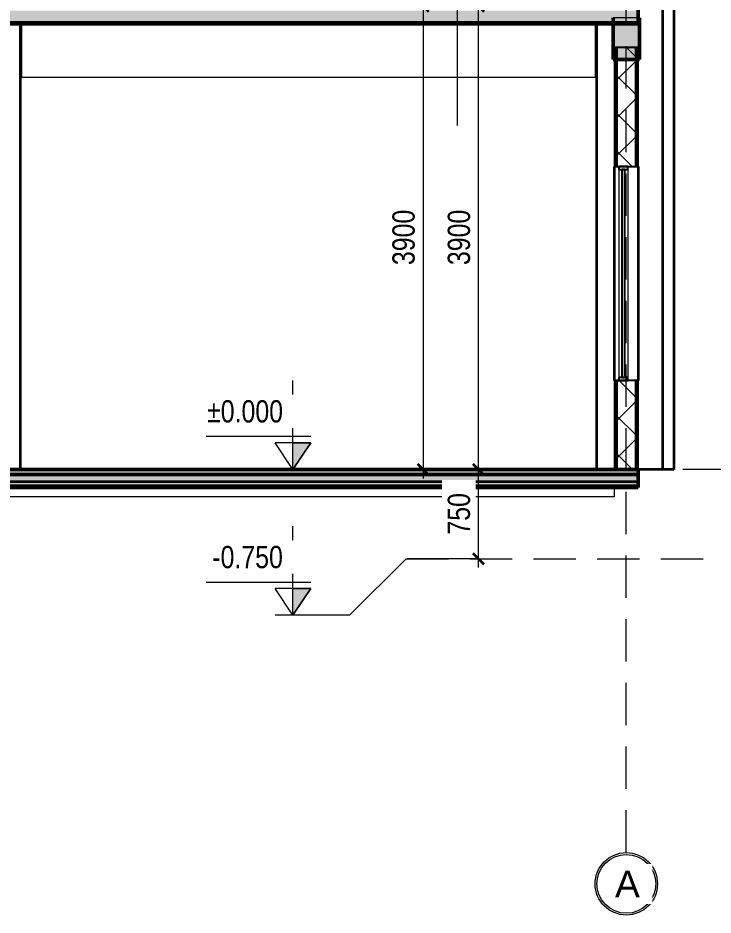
# Model space of a CAD drawing. Header units: millimetres. Extents: x -16132 to 16883, y -3748 to 17557.
# Drawn here: x -5119 to 730, y -3748 to 3800 of the extents above; entities that cross this region are included whole.
import ezdxf

# ---------------------------------------------------------------- set-up
doc = ezdxf.new("R2010")
doc.units = ezdxf.units.MM
doc.linetypes.add('Hidden', pattern=[535.78125, 357.1875, -178.59375])
for name, color, linetype, lineweight in [('A-ANNO-DIMS', 211, 'Continuous', 9), ('A-ANNO-DIMS-75', 211, 'Continuous', 9), ('A-DETL', 90, 'Continuous', 18), ('A-FLOR', 192, 'Continuous', 18), ('A-FLOR-LEVL', 51, 'Continuous', 9), ('A-FLOR-MCUT', 51, 'Continuous', 50), ('A-FLOR-PATT', 8, 'Continuous', 50), ('A-GLAZ', 151, 'Continuous', 25), ('A-WALL', 113, 'Continuous', 35), ('A-WALL-PATT', 111, 'Continuous', 25), ('S-BEAM', 12, 'Continuous', 18), ('S-COLS', 52, 'Continuous', 35), ('S-FNDN', 32, 'Continuous', 18), ('S-GRID', 1, 'Continuous', 9), ('S-GRID-IDEN', 1, 'Continuous', 9)]:
    doc.layers.add(name, color=color, linetype=linetype, lineweight=lineweight)
doc.styles.add('Arial', font='arial.ttf', dxfattribs={"width": 0.8, "height": 187.5})
doc.styles.add('Arial_1', font='arial.ttf', dxfattribs={"height": 225})
doc.dimstyles.new('kt_nam', dxfattribs={"dimscale": 304.8, "dimtxt": 191.298637, "dimasz": 0.295276, "dimexe": 0.492126, "dimexo": 0.0625, "dimgap": 0.049213, "dimtad": 1, "dimdec": 0, "dimzin": 0, "dimdsep": 46, "dimtxsty": 'Arial', "dimblk1": 'OBLIQUE', "dimblk2": 'OBLIQUE', "dimsah": 1, "dimcen": 0.09, "dimdle": 0.246063, "dimazin": 0, "dimtfac": 1, "dimtdec": 4, "dimtix": 1, "dimtmove": 0, "dimatfit": 3, "dimfxl": 1.968504, "dimfxlon": 1, "dimtvp": 1, "dimtfill": 1, "dimtolj": 1, "dimtzin": 0, "dimarcsym": 2})
pattern_1 = [(0, (-5629.864, 6000.71), (304.8, 76.2), [25.146, -203.454, 25.146, -203.454, -1219.2]), (0, (-5629.864, 6000.71), (304.8, 76.2), [-457.2, 25.146, -432.054, 25.146, -203.454, -533.4]), (0, (-5629.864, 6000.71), (304.8, 76.2), [-1143, 25.146, -127.254, 25.146, -355.854]), (120, (-5515.564, 6038.81), (-218.39114, 225.86454), [25.146, -203.454, 25.146, -203.454, -1219.2]), (120, (-5515.564, 6038.81), (-218.39114, 225.86454), [-457.2, 25.146, -432.054, 25.146, -203.454, -533.4]), (120, (-5515.564, 6038.81), (-218.39114, 225.86454), [-1143, 25.146, -127.254, 25.146, -355.854]), (240, (-5477.464, 6191.21), (-86.40886, -302.06454), [25.146, -203.454, 25.146, -203.454, -1219.2]), (240, (-5477.464, 6191.21), (-86.40886, -302.06454), [-457.2, 25.146, -432.054, 25.146, -203.454, -533.4]), (240, (-5477.464, 6191.21), (-86.40886, -302.06454), [-1143, 25.146, -127.254, 25.146, -355.854])]

# ---------------------------------------------------------------- blocks, each defined once
blk = doc.blocks.new('CUA SO 2 CANH NHOM KINH O O THOANG - S1_1500x1800-2404851-MẶT CẮT 3-3')
at = {"layer": 'A-GLAZ'}
for p, q in [((13, 2550), (-63, 2550)), ((-63, 2550), (-63, 2525)), ((-63, 2525), (13, 2525)), ((-12.5, 2525), (-37.5, 2525)), ((-37.5, 2525), (-37.5, 775)), ((-12.5, 775), (-12.5, 2525)), ((13, 2525), (13, 2550)), ((13, 775), (-63, 775)), ((-63, 775), (-63, 750)), ((-37.5, 775), (-12.5, 775)), ((13, 750), (13, 775)), ((-63, 750), (13, 750))]:
    blk.add_line(p, q, dxfattribs=at)
at = {"layer": 'A-GLAZ', "lineweight": 18}
for p, q in [((-63, 2525), (-63, 775)), ((13, 2525), (13, 775))]:
    blk.add_line(p, q, dxfattribs=at)
blk = doc.blocks.new('M_Concrete-Rectangular-Column - COT250X350-2391829-MẶT CẮT 3-3')
at = {"layer": 'S-COLS'}
blk.add_line((-250, 3750), (-250, 0), dxfattribs=at)
blk = doc.blocks.new('M_Concrete-Rectangular-Column - COT250X400-2391830-MẶT CẮT 3-3')
at = {"layer": 'S-COLS'}
blk.add_line((-5100, 3750), (-5100, 0), dxfattribs=at)
blk = doc.blocks.new('Level - _-000-1742762-MẶT CẮT 3-3')
at = {"layer": 'A-FLOR-LEVL'}
blk.add_hatch(color=256, dxfattribs=at).paths.add_polyline_path([(15834.3, 225), (15834.3, 0), (15684.3, 225)])
for p, q in [((15834.3, 0), (15834.3, 750)), ((15684.3, 277.2), (16563.3, 277.2)), ((15834.3, 0), (15684.3, 225)), ((15684.3, 225), (15984.3, 225)), ((15834.3, 225), (15684.3, 225)), ((15684.3, 225), (15834.3, 0)), ((15834.3, 0), (15984.3, 225)), ((15834.3, 0), (15834.3, 225)), ((15684.3, 0), (15984.3, 0))]:
    blk.add_line(p, q, dxfattribs=at)
blk = doc.blocks.new('Level - 000_-1742766-MẶT CẮT 3-3')
at = {"layer": 'A-FLOR-LEVL'}
blk.add_hatch(color=256, dxfattribs=at).paths.add_polyline_path([(15834.3, 4125), (15834.3, 3900), (15684.3, 4125)])
for p, q in [((15834.3, 3900), (15834.3, 4650)), ((15684.3, 4177.2), (16563.3, 4177.2)), ((15834.3, 3900), (15684.3, 4125)), ((15684.3, 4125), (15984.3, 4125)), ((15834.3, 4125), (15684.3, 4125)), ((15684.3, 4125), (15834.3, 3900)), ((15834.3, 3900), (15984.3, 4125)), ((15834.3, 3900), (15834.3, 4125)), ((15684.3, 3900), (15984.3, 3900))]:
    blk.add_line(p, q, dxfattribs=at)
blk = doc.blocks.new('DIMBLOCK1-MẶT CẮT 3-3')
at = {"layer": 'A-ANNO-DIMS-75'}
for p, q in [((-1244, 0), (-1844, 0)), ((-1244, -825), (-1244, 0)), ((-1244, 0), (-1094, 0)), ((-1244, -750), (-1844, -750)), ((-1244, -750), (-1094, -750))]:
    blk.add_line(p, q, dxfattribs=at)
at = {"layer": 'A-ANNO-DIMS-75', "lineweight": 35}
for p, q in [((-1244, 0), (-1289, 45)), ((-1244, 0), (-1199, -45)), ((-1244, -750), (-1289, -705)), ((-1244, -750), (-1199, -795))]:
    blk.add_line(p, q, dxfattribs=at)
at = {"layer": 'A-ANNO-DIMS-75', "color": 0, "insert": (-1502.4, -547.2), "char_height": 187.5, "width": 413.205, "attachment_point": 1, "rotation": 90, "line_spacing_factor": 0.941778, "style": 'Arial', "bg_fill": 3, "box_fill_scale": 1.25, "bg_fill_color": 256, "bg_fill_true_color": 13158600, "bg_fill_transparency": 0}
blk.add_mtext('750', dxfattribs=at)
blk = doc.blocks.new('_Oblique')
at = {"color": 0, "linetype": 'ByBlock', "lineweight": -2}
blk.add_line((-0.5, -0.5), (0.5, 0.5), dxfattribs=at)
blk = doc.blocks.new('DIMBLOCK2-MẶT CẮT 3-3')
at = {"layer": 'A-ANNO-DIMS-75', "lineweight": 35}
for p, q in [((-1244, 3900), (-1289, 3945)), ((-1244, 3900), (-1199, 3855)), ((-1244, 0), (-1289, 45)), ((-1244, 0), (-1199, -45))]:
    blk.add_line(p, q, dxfattribs=at)
at = {"layer": 'A-ANNO-DIMS-75'}
for p, q in [((-1244, 3900), (-1844, 3900)), ((-1244, 0), (-1244, 3900)), ((-1244, 3900), (-1094, 3900)), ((-1244, 0), (-1844, 0)), ((-1244, 0), (-1094, 0))]:
    blk.add_line(p, q, dxfattribs=at)
at = {"layer": 'A-ANNO-DIMS-75', "color": 0, "insert": (-1502.4, 1720.4), "char_height": 187.5, "width": 550.94, "attachment_point": 1, "rotation": 90, "line_spacing_factor": 0.941778, "style": 'Arial', "bg_fill": 3, "box_fill_scale": 1.25, "bg_fill_color": 256, "bg_fill_true_color": 13158600, "bg_fill_transparency": 0}
blk.add_mtext('3900', dxfattribs=at)
blk = doc.blocks.new('DIMBLOCK7-MẶT CẮT 3-3')
at = {"layer": 'A-ANNO-DIMS-75', "lineweight": 35}
for p, q in [((-1709.7, 3900), (-1754.7, 3945)), ((-1709.7, 3900), (-1664.7, 3855)), ((-1709.7, 0), (-1754.7, 45)), ((-1709.7, 0), (-1664.7, -45))]:
    blk.add_line(p, q, dxfattribs=at)
at = {"layer": 'A-ANNO-DIMS-75'}
for p, q in [((-1709.7, 3900), (-1859.7, 3900)), ((-1709.7, 3900), (-1709.7, -75)), ((-1709.7, 3900), (-1109.7, 3900)), ((-1709.7, 0), (-1859.7, 0)), ((-1709.7, 0), (-1109.7, 0))]:
    blk.add_line(p, q, dxfattribs=at)
at = {"layer": 'A-ANNO-DIMS-75', "color": 0, "insert": (-1968.1, 1720.4), "char_height": 187.5, "width": 550.94, "attachment_point": 1, "rotation": 90, "line_spacing_factor": 0.941778, "style": 'Arial', "bg_fill": 3, "box_fill_scale": 1.25, "bg_fill_color": 256, "bg_fill_true_color": 13158600, "bg_fill_transparency": 0}
blk.add_mtext('3900', dxfattribs=at)
blk = doc.blocks.new('Grid - TRUC  D1-102336-MẶT CẮT 3-3')
at = {"layer": 'S-GRID-IDEN'}
for radius in [262.5, 247.5]:
    blk.add_circle((0, -3485.7), radius, dxfattribs=at)

msp = doc.modelspace()

# ---------------------------------------------------------------- hatches: boundary and pattern name
at = {"layer": 'A-FLOR-PATT'}
msp.add_hatch(color=256, dxfattribs=at).paths.add_polyline_path([(-10296, 3760), (100.4, 3760), (100.4, 3860), (-15000, 3860), (-15000, 3760), (-10377.8, 3760)])
at = {"layer": 'A-FLOR-PATT', "lineweight": 18}
msp.add_hatch(color=256, dxfattribs=at).paths.add_polyline_path([(100.4, 3750), (100.4, 3760), (-15000, 3760), (-15000, 3750), (-62.7, 3750)])
at = {"layer": 'A-FLOR-PATT'}
h = msp.add_hatch(color=256, dxfattribs=at)
h.paths.add_polyline_path([(100.4, -40), (100.4, 0), (-6361, 0), (-6281, -40), (-226.4, -40)])
h.paths.add_polyline_path([(-13652.5, -40), (-11792.8, -40), (-11792.8, 0), (-15000, 0), (-15000, -40)])
h.paths.add_polyline_path([(-11572.8, -40), (-6504.6, -40), (-6584.6, 0), (-11572.8, 0)])
h = msp.add_hatch(color=256, dxfattribs=at)
h.paths.add_polyline_path([(-226.4, -140), (100.4, -140), (100.4, -40), (-6281, -40), (-6251, -55), (-6251, -140), (-553.9, -140)])
h.paths.add_polyline_path([(-13652.5, -140), (-11792.8, -140), (-11792.8, -40), (-15000, -40), (-15000, -140)])
h.paths.add_polyline_path([(-11572.8, -140), (-6471, -140), (-6471, -56.8), (-6504.6, -40), (-11572.8, -40)])
at = {"layer": 'A-FLOR-PATT', "lineweight": 18}
h = msp.add_hatch(color=256, dxfattribs=at)
h.paths.add_polyline_path([(100.4, -150), (100.4, -140), (-6251, -140), (-6251, -150), (-226.4, -150)])
h.paths.add_polyline_path([(-15000, -150), (-11792.8, -150), (-11792.8, -140), (-15000, -140)])
h.paths.add_polyline_path([(-11572.8, -150), (-6471, -150), (-6471, -140), (-11572.8, -140)])
at = {"layer": 'A-WALL-PATT', "lineweight": 18}
h = msp.add_hatch(dxfattribs=at)
h.set_pattern_fill('FP_1', color=256, style=0, pattern_type=2)
h.set_pattern_definition(pattern_1)
h.paths.add_polyline_path([(-85, 0), (-85, 750), (-100, 750), (-100, 0)])
h.paths.add_polyline_path([(-85, 2550), (-85, 3550), (-100, 3550), (-100, 2550)])
h = msp.add_hatch(dxfattribs=at)
h.set_pattern_fill('FP_2', color=256, style=0, pattern_type=2)
h.set_pattern_definition([(45, (-5629.86, 6000.7), (-159.099, 159.099), []), (135, (-5629.86, 6000.7), (-159.099, -159.099), [])])
h.paths.add_polyline_path([(85, 0), (85, 750), (-85, 750), (-85, 0)])
h.paths.add_polyline_path([(85, 2550), (85, 3550), (-85, 3550), (-85, 2550), (19.2, 2550)])
h = msp.add_hatch(dxfattribs=at)
h.set_pattern_fill('FP_1', color=256, style=0, pattern_type=2)
h.set_pattern_definition(pattern_1)
h.paths.add_polyline_path([(100, 0), (100, 750), (85, 750), (85, 0)])
h.paths.add_polyline_path([(100, 2550), (100, 3550), (85, 3550), (85, 2550)])
at = {"layer": 'S-BEAM'}
msp.add_hatch(color=256, dxfattribs=at).paths.add_polyline_path([(-110, 3450), (110, 3450), (110, 3800), (-110, 3800), (-110, 3461.1)])

# ---------------------------------------------------------------- linework, layer by layer
at = {"layer": 'A-DETL'}
msp.add_line((-1422.3, 3951.1), (-1422.3, 2896.2), dxfattribs=at)
at = {"layer": 'A-FLOR', "color": 250, "lineweight": 50}
for p, q in [((100.4, 3750), (100.4, 3900)), ((-15000, 3750), (100.4, 3750)), ((100.4, 0), (-6361, 0)), ((100.4, -150), (100.4, 0)), ((-6251, -150), (100.4, -150))]:
    msp.add_line(p, q, dxfattribs=at)
at = {"layer": 'A-FLOR'}
for p, q in [((-101.7, -150), (-101.7, -230)), ((-101.7, -230), (-5300.9, -230))]:
    msp.add_line(p, q, dxfattribs=at)
at = {"layer": 'A-FLOR-LEVL', "linetype": 'Hidden'}
for p, q in [((15834.3, 0), (-2804.9, 0)), ((-1852.4, -750), (14881.8, -750))]:
    msp.add_line(p, q, dxfattribs=at)
at = {"layer": 'A-FLOR-LEVL'}
for p, q in [((-1852.4, -750), (-2328.7, -1226.2)), ((-2328.7, -1226.2), (-2804.9, -1226.2))]:
    msp.add_line(p, q, dxfattribs=at)
at = {"layer": 'A-FLOR-MCUT'}
for p, q in [((100.4, 3760), (-15000, 3760)), ((100.4, -40), (-6281, -40)), ((100.4, -140), (-6251, -140))]:
    msp.add_line(p, q, dxfattribs=at)
at = {"layer": 'A-WALL'}
for p, q in [((306, 12600), (306, 0)), ((400, 12600), (400, 0)), ((-5087.3, 3400), (-5100, 3400)), ((-250, 3400), (-262.7, 3400)), ((-100, 750), (-100, 2550)), ((100, 2550), (100, 750)), ((400, 0), (101.1, 0))]:
    msp.add_line(p, q, dxfattribs=at)
at = {"layer": 'A-WALL', "lineweight": 25}
for p, q in [((100, 3550), (-100, 3550)), ((-100, 3550), (-100, 2550)), ((100, 2550), (100, 3550)), ((-100, 2550), (100, 2550)), ((100, 750), (-100, 750)), ((-100, 750), (-100, 0)), ((100, 0), (100, 750))]:
    msp.add_line(p, q, dxfattribs=at)
at = {"layer": 'A-WALL', "lineweight": 50}
for p, q in [((-85, 3550), (-85, 2550)), ((85, 3550), (85, 2550)), ((-85, 750), (-85, 0)), ((85, 750), (85, 0))]:
    msp.add_line(p, q, dxfattribs=at)
at = {"layer": 'S-BEAM'}
for p, q in [((100, 3800), (-110, 3800)), ((-5087.3, 3300), (-5087.3, 3750)), ((-262.7, 3750), (-262.7, 3300)), ((-262.7, 3300), (-5087.3, 3300))]:
    msp.add_line(p, q, dxfattribs=at)
at = {"layer": 'S-BEAM', "lineweight": 50}
for p, q in [((-110, 3800), (-110, 3450)), ((110, 3800), (100, 3800)), ((110, 3450), (110, 3800)), ((-110, 3450), (110, 3450))]:
    msp.add_line(p, q, dxfattribs=at)
at = {"layer": 'S-FNDN', "lineweight": 35}
msp.add_line((-6251, -100), (100.4, -100), dxfattribs=at)
at = {"layer": 'S-GRID', "linetype": 'Hidden'}
msp.add_line((0, -3223.2), (0, 17557.2), dxfattribs=at)

# ---------------------------------------------------------------- block references
at = {"layer": 'A-FLOR-LEVL', "extrusion": (0, 0, -1)}
for name, p in [('Level - _-000-1742762-MẶT CẮT 3-3', (-13029.4, 0)), ('Level - 000_-1742766-MẶT CẮT 3-3', (-13029.4, -5126.2))]:
    msp.add_blockref(name, p, dxfattribs=at)
at = {"layer": 'A-GLAZ', "lineweight": 18}
msp.add_blockref('CUA SO 2 CANH NHOM KINH O O THOANG - S1_1500x1800-2404851-MẶT CẮT 3-3', (0, 0), dxfattribs=at)
at = {"layer": 'S-COLS'}
for name in ['M_Concrete-Rectangular-Column - COT250X400-2391830-MẶT CẮT 3-3', 'M_Concrete-Rectangular-Column - COT250X350-2391829-MẶT CẮT 3-3']:
    msp.add_blockref(name, (0, 0), dxfattribs=at)
at = {"layer": 'S-GRID-IDEN'}
msp.add_blockref('Grid - TRUC  D1-102336-MẶT CẮT 3-3', (0, 0), dxfattribs=at)

# ---------------------------------------------------------------- next in the draw order: texts
at = {"layer": 'A-FLOR-LEVL', "char_height": 187.5, "attachment_point": 1, "style": 'Arial', "bg_fill": 3, "box_fill_scale": 1.25, "bg_fill_color": 256, "bg_fill_true_color": 13158600, "bg_fill_transparency": 0}
for s, insert, width in [('±0.000', (-3527.4, 584), 769.62), ('-0.750', (-3483.6, -642.2), 716.709)]:
    msp.add_mtext(s, dxfattribs=dict(at, insert=insert, width=width))
at = {"layer": 'S-GRID-IDEN', "insert": (-95.4, -3374.8), "char_height": 225, "width": 258.544, "attachment_point": 1, "style": 'Arial_1', "bg_fill": 3, "box_fill_scale": 1.25, "bg_fill_color": 256, "bg_fill_true_color": 13158600, "bg_fill_transparency": 0}
msp.add_mtext('A', dxfattribs=at)

# ---------------------------------------------------------------- next in the draw order: dimensions: what is measured, and where the dimension line sits
at = {"layer": 'A-ANNO-DIMS'}
dim = msp.add_linear_dim(base=(-1244, 0), p1=(-1844, -750), p2=(-1844, 0), angle=90, dimstyle='kt_nam', override={"dimpost": '<>', "dimfxl": 750}, dxfattribs=at)
dim.commit()
dim.dimension.update_dxf_attribs({"geometry": 'DIMBLOCK1-MẶT CẮT 3-3', "text_midpoint": (-1354.7, -375)})

# ---------------------------------------------------------------- next in the draw order: texts
at = {"layer": 'A-FLOR-LEVL', "insert": (-3483.6, -642.2), "char_height": 187.5, "width": 716.709, "attachment_point": 1, "style": 'Arial', "bg_fill": 3, "box_fill_scale": 1.25, "bg_fill_color": 256, "bg_fill_true_color": 13158600, "bg_fill_transparency": 0}
msp.add_mtext('-0.750', dxfattribs=at)

# ---------------------------------------------------------------- next in the draw order: dimensions: what is measured, and where the dimension line sits
at = {"layer": 'A-ANNO-DIMS'}
dim = msp.add_linear_dim(base=(-1244, 3900), p1=(-1844, 0), p2=(-1844, 3900), angle=90, dimstyle='kt_nam', override={"dimpost": '<>', "dimfxl": 3900}, dxfattribs=at)
dim.commit()
dim.dimension.update_dxf_attribs({"geometry": 'DIMBLOCK2-MẶT CẮT 3-3', "text_midpoint": (-1354.8, 1950)})

# ---------------------------------------------------------------- next in the draw order: dimensions: what is measured, and where the dimension line sits
dim = msp.add_linear_dim(base=(-1709.7, 0), p1=(-1109.7, 3900), p2=(-1109.7, 0), angle=90, dimstyle='kt_nam', override={"dimpost": '<>', "dimfxl": 3900}, dxfattribs=at)
dim.commit()
dim.dimension.update_dxf_attribs({"geometry": 'DIMBLOCK7-MẶT CẮT 3-3', "text_midpoint": (-1820.5, 1950)})

doc.saveas('drawing.dxf')
